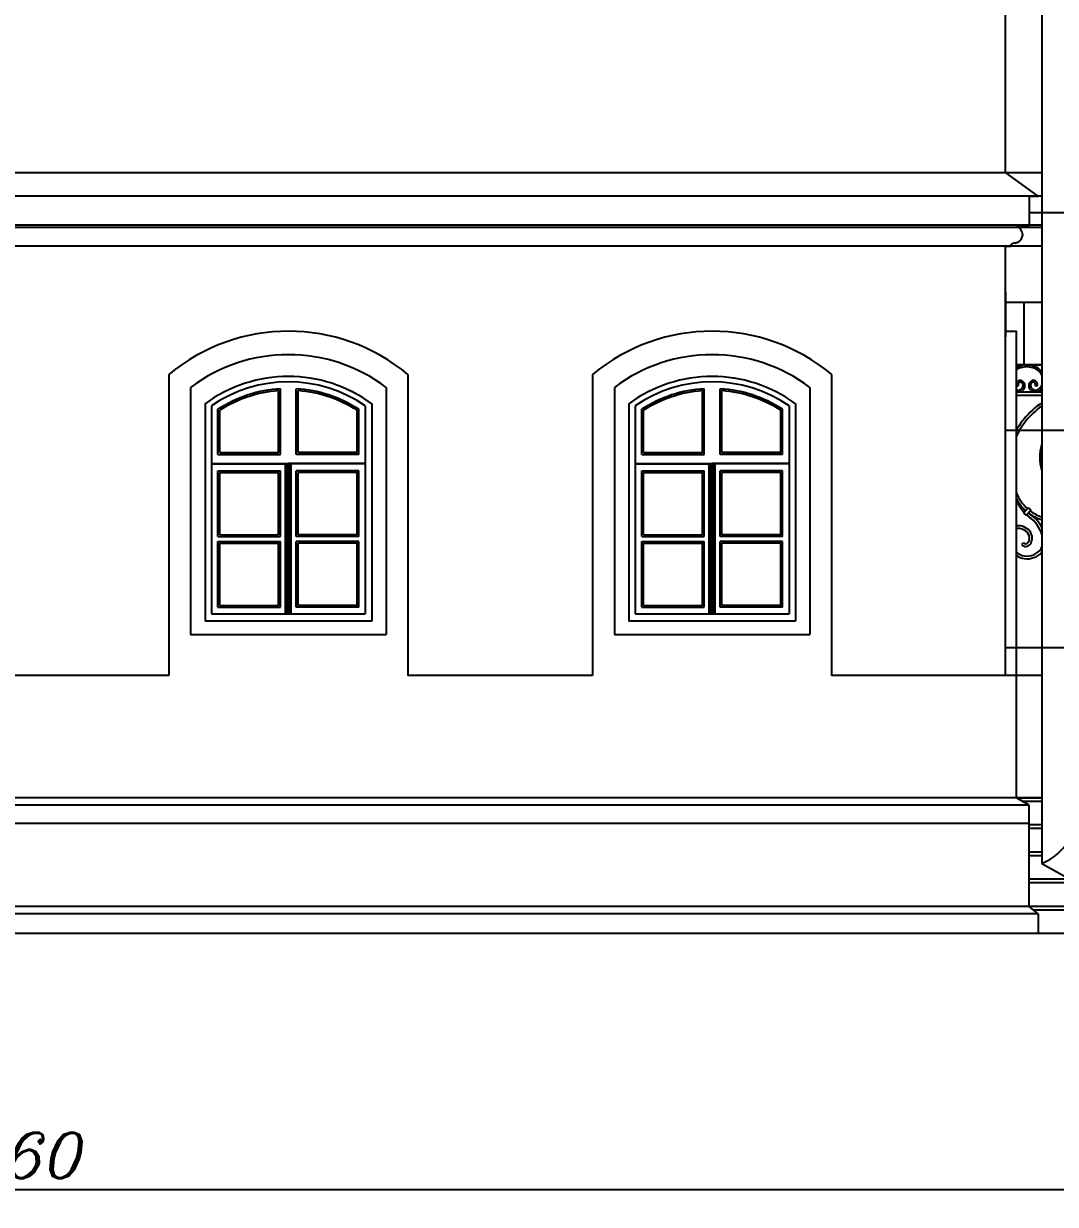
# Model space of a CAD drawing. Header units: millimetres. Extents: x 60 to 102290, y 34 to 65730.
# Drawn here: x 71849 to 77546, y 32532 to 39050 of the extents above; entities that cross this region are included whole.
import ezdxf

# ---------------------------------------------------------------- set-up
doc = ezdxf.new("R2010")
doc.units = ezdxf.units.MM
doc.layers.add('dim', color=4, linetype='Continuous')
doc.styles.add('GOST 2.304', font='romanc.shx', dxfattribs={"oblique": 15})
doc.dimstyles.new('SPDS', dxfattribs={"dimscale": 100, "dimtxt": 2.5, "dimasz": 1.5, "dimexe": 0.75, "dimexo": 0.625, "dimtad": 1, "dimdec": 0, "dimrnd": 0.001, "dimtxsty": 'GOST 2.304', "dimblk": 'ARCHTICK', "dimcen": 2.5, "dimdle": 0.75, "dimadec": 0, "dimazin": 2, "dimtfac": 0.75, "dimtdec": 0, "dimtmove": 1, "dimatfit": 3, "dimfxl": 1.25, "dimtolj": 1, "dimarcsym": 0})

# ---------------------------------------------------------------- blocks, each defined once
blk = doc.blocks.new('_ArchTick')
at = {"color": 0, "linetype": 'ByBlock', "const_width": 0.15}
blk.add_lwpolyline([(-0.5, -0.5), (0.5, 0.5)], dxfattribs=at)
blk = doc.blocks.new('*D3')
at = {"layer": 'Defpoints', "color": 0, "ltscale": 100, "transparency": 16777216}
for p in [(80600.6, 33697.9), (62640.6, 33679.6), (80600.6, 32615.3)]:
    blk.add_point(p, dxfattribs=at)
at = {"layer": 'dim', "color": 0, "lineweight": -2, "ltscale": 100, "transparency": 16777216}
for p, q in [((80600.6, 33635.4), (80600.6, 32540.3)), ((62640.6, 33617.1), (62640.6, 32540.3)), ((62565.6, 32615.3), (80675.6, 32615.3))]:
    blk.add_line(p, q, dxfattribs=at)
at = {"layer": 'dim', "color": 0, "lineweight": -2, "ltscale": 100, "transparency": 16777216, "xscale": 150, "yscale": 150, "zscale": 150, "rotation": 180}
blk.add_blockref('_ArchTick', (62640.6, 32615.3), dxfattribs=at)
at = {"layer": 'dim', "color": 0, "lineweight": -2, "ltscale": 100, "transparency": 16777216, "xscale": 150, "yscale": 150, "zscale": 150}
blk.add_blockref('_ArchTick', (80600.6, 32615.3), dxfattribs=at)
at = {"layer": 'dim', "color": 0, "ltscale": 100, "transparency": 16777216, "insert": (71620.6, 32802.8), "char_height": 250, "attachment_point": 5, "style": 'GOST 2.304'}
blk.add_mtext('\\A1;17960', dxfattribs=at)

msp = doc.modelspace()

# ---------------------------------------------------------------- linework, layer by layer
at = {"ltscale": 100}
for p, q in [((77270.5, 38227.8), (77270.5, 42436.8)), ((77470.5, 42368), (77470.5, 38276.8)), ((77470.5, 38276.8), (77470.5, 34880.8)), ((61940.6, 38227.8), (77470.5, 38227.8)), ((77450.5, 38096.9), (77270.5, 38227.8)), ((77470.5, 38096.9), (61940.6, 38096.9)), ((77400.5, 38096.9), (77270.5, 38096.9)), ((77400.5, 38096.9), (77450.5, 38096.9)), ((77400.5, 38096.9), (77400.5, 37936.9)), ((77620.5, 38004.3), (77400.5, 38004.3)), ((73114.2, 37936.9), (61810.6, 37936.9)), ((77470.5, 37936.9), (61810.6, 37936.9)), ((77470.5, 37936.9), (73061, 37936.9)), ((77335.5, 37936.9), (77400.5, 37936.9)), ((77400.5, 37936.9), (77335.5, 37936.8)), ((77335.5, 37936.8), (77335.5, 37926.8)), ((61875.6, 37926.8), (77470.5, 37926.8)), ((77470.5, 37821.8), (61940.6, 37821.8)), ((77270.5, 35451.9), (77270.5, 37821.8)), ((77270.5, 37821.8), (77300.5, 37821.8)), ((77270.5, 37569.5), (77270.5, 37321.2)), ((77470.8, 37510.8), (77270.8, 37510.8)), ((77270.8, 37510.8), (77270.8, 37414.4)), ((77270.5, 37351.9), (77330.5, 37351.9)), ((77270.8, 37351.9), (77330.8, 37351.9)), ((77270.8, 37351.9), (77330.8, 37351.9)), ((77330.5, 35451.9), (77330.5, 37351.9)), ((77330.8, 35451.9), (77330.8, 37351.9)), ((77330.8, 37166.1), (77470.8, 37166.1)), ((72650.5, 37112.7), (72650.5, 35451.9)), ((72650.8, 37113), (72650.8, 36886.9)), ((73970.5, 37112.7), (73970.5, 35451.9)), ((74990.5, 37112.7), (74990.5, 35451.9)), ((74990.8, 37113), (74990.8, 36886.9)), ((76310.5, 37112.7), (76310.5, 35451.9)), ((72770.5, 37041.9), (72770.5, 35676.9)), ((73850.5, 37041.9), (73850.5, 35676.9)), ((75110.5, 37041.9), (75110.5, 35676.9)), ((76190.5, 37041.9), (76190.5, 35676.9)), ((77470.8, 37016.1), (77330.8, 37016.1)), ((77330.8, 36806.4), (77330.8, 36996.1)), ((77470.8, 36996.1), (77330.8, 36996.1)), ((72850.5, 36951.9), (72850.5, 35751.9)), ((73770.5, 36951.9), (73770.5, 35751.9)), ((75190.5, 36951.9), (75190.5, 35751.9)), ((76110.5, 36951.9), (76110.5, 35751.9)), ((77620.5, 36804.3), (77270.5, 36804.3)), ((77330.8, 36458.5), (77330.8, 36772.8)), ((73770.5, 35751.9), (72850.5, 35751.9)), ((76110.5, 35751.9), (75190.5, 35751.9)), ((72770.5, 35676.9), (73850.5, 35676.9)), ((75110.5, 35676.9), (76190.5, 35676.9)), ((77620.5, 35604.4), (77270.5, 35604.4)), ((72650.5, 35451.9), (71500.5, 35451.9)), ((74990.5, 35451.9), (73970.5, 35451.9)), ((77270.5, 35451.9), (76310.5, 35451.9)), ((77470.5, 35451.9), (77270.5, 35451.9)), ((77330.5, 34776.9), (77330.5, 35451.9)), ((77470.5, 34880.8), (77470.5, 34414.1)), ((77470.5, 34776.9), (62794.9, 34776.9)), ((77400.5, 34736.6), (77330.5, 34776.9)), ((77330.5, 34776.9), (77470.5, 34776.9)), ((77400.5, 34736.6), (69480.2, 34736.6)), ((77400.5, 34176.9), (77400.5, 34736.6)), ((69480.2, 34636.9), (77400.5, 34636.9)), ((77470.5, 34626.9), (77400.5, 34626.9)), ((77470.5, 34476.9), (77400.5, 34476.9)), ((77470.5, 34414.1), (77716.9, 34276.9)), ((77627.1, 34326.9), (77400.5, 34326.9)), ((80585.5, 34176.9), (61810.6, 34176.9)), ((77450.5, 34136.7), (77400.5, 34176.9)), ((79670.5, 34176.9), (77400.5, 34176.9)), ((77450.5, 34136.7), (70680.2, 34136.7)), ((77450.5, 34136.7), (77450.5, 34026.9)), ((85311.4, 34026.9), (58787.7, 34026.9)), ((81220.5, 34026.9), (61760.6, 34026.9)), ((81170.5, 34026.9), (64095.3, 34026.9))]:
    msp.add_line(p, q, dxfattribs=at)
at = {"ltscale": 4}
for p, q in [((77370.8, 37510.8), (77370.8, 37166.1)), ((77330.8, 37150.3), (77330.8, 37166.1)), ((77470.8, 37166.1), (77330.8, 37166.1)), ((77330.8, 37062.4), (77330.8, 37138.5)), ((77470.8, 37090.7), (77470.3, 37090.7)), ((77470.3, 37090.7), (77470.3, 37070.7)), ((73256.5, 36681.9), (73256.5, 37023.8)), ((73266.5, 36671.9), (73266.5, 37034.5)), ((73354.5, 36671.9), (73354.5, 37034.5)), ((73364.5, 36681.9), (73364.5, 37023.8)), ((75596.5, 36681.9), (75596.5, 37023.8)), ((75606.5, 36671.9), (75606.5, 37034.5)), ((75694.5, 36671.9), (75694.5, 37034.5)), ((75704.5, 36681.9), (75704.5, 37023.8)), ((77330.4, 37048.5), (77340.1, 37050.9)), ((77330.8, 37027.4), (77330.8, 37048.5)), ((77445.9, 37048.5), (77436.2, 37050.9)), ((77470.8, 37070.7), (77470.3, 37070.7)), ((77330.8, 37016.1), (77330.8, 37017)), ((72885.5, 36939.9), (72885.5, 35791.9)), ((72921.5, 36671.9), (72921.5, 36920.7)), ((72931.5, 36681.9), (72931.5, 36915.2)), ((73689.5, 36681.9), (73689.5, 36915.2)), ((73699.5, 36671.9), (73699.5, 36920.7)), ((73735.5, 36939.9), (73735.5, 35791.9)), ((75225.5, 36939.9), (75225.5, 35791.9)), ((75261.5, 36671.9), (75261.5, 36920.7)), ((75271.5, 36681.9), (75271.5, 36915.2)), ((76029.5, 36681.9), (76029.5, 36915.2)), ((76039.5, 36671.9), (76039.5, 36920.7)), ((76075.5, 36939.9), (76075.5, 35791.9)), ((72921.5, 36671.9), (73266.5, 36671.9)), ((72931.5, 36681.9), (73256.5, 36681.9)), ((73699.5, 36671.9), (73354.5, 36671.9)), ((73689.5, 36681.9), (73364.5, 36681.9)), ((75261.5, 36671.9), (75606.5, 36671.9)), ((75271.5, 36681.9), (75596.5, 36681.9)), ((76039.5, 36671.9), (75694.5, 36671.9)), ((76029.5, 36681.9), (75704.5, 36681.9)), ((72885.5, 36620.9), (73310.5, 36620.9)), ((72885.5, 36618.9), (73310.5, 36618.9)), ((72921.5, 36217.9), (72921.5, 36581.9)), ((72921.5, 36581.9), (73266.5, 36581.9)), ((72931.5, 36227.9), (72931.5, 36571.9)), ((72931.5, 36571.9), (73256.5, 36571.9)), ((73256.5, 36227.9), (73256.5, 36571.9)), ((73266.5, 36217.9), (73266.5, 36581.9)), ((73294.5, 35791.9), (73294.5, 36618.9)), ((73299.6, 35791.9), (73299.6, 36618.9)), ((73305.5, 35791.9), (73305.5, 36618.9)), ((73735.5, 36620.9), (73310.5, 36620.9)), ((73735.5, 36618.9), (73310.5, 36618.9)), ((73315.5, 35791.9), (73315.5, 36618.9)), ((73321.4, 35791.9), (73321.4, 36618.9)), ((73326.5, 35791.9), (73326.5, 36618.9)), ((73354.5, 36217.9), (73354.5, 36581.9)), ((73699.5, 36581.9), (73354.5, 36581.9)), ((73364.5, 36227.9), (73364.5, 36571.9)), ((73689.5, 36571.9), (73364.5, 36571.9)), ((73689.5, 36227.9), (73689.5, 36571.9)), ((73699.5, 36217.9), (73699.5, 36581.9)), ((75225.5, 36620.9), (75650.5, 36620.9)), ((75225.5, 36618.9), (75650.5, 36618.9)), ((75261.5, 36217.9), (75261.5, 36581.9)), ((75261.5, 36581.9), (75606.5, 36581.9)), ((75271.5, 36227.9), (75271.5, 36571.9)), ((75271.5, 36571.9), (75596.5, 36571.9)), ((75596.5, 36227.9), (75596.5, 36571.9)), ((75606.5, 36217.9), (75606.5, 36581.9)), ((75634.5, 35791.9), (75634.5, 36618.9)), ((75639.6, 35791.9), (75639.6, 36618.9)), ((75645.5, 35791.9), (75645.5, 36618.9)), ((76075.5, 36620.9), (75650.5, 36620.9)), ((76075.5, 36618.9), (75650.5, 36618.9)), ((75655.5, 35791.9), (75655.5, 36618.9)), ((75661.4, 35791.9), (75661.4, 36618.9)), ((75666.5, 35791.9), (75666.5, 36618.9)), ((75694.5, 36217.9), (75694.5, 36581.9)), ((76039.5, 36581.9), (75694.5, 36581.9)), ((75704.5, 36227.9), (75704.5, 36571.9)), ((76029.5, 36571.9), (75704.5, 36571.9)), ((76029.5, 36227.9), (76029.5, 36571.9)), ((76039.5, 36217.9), (76039.5, 36581.9)), ((77330.5, 36289.1), (77330.5, 36417.6)), ((77330.8, 36277.2), (77330.8, 36420.6)), ((77394.9, 36376.4), (77370.7, 36347.9)), ((77394.9, 36376.4), (77410.2, 36363.4)), ((77370.7, 36347.9), (77386, 36334.9)), ((77410.2, 36363.4), (77386, 36334.9)), ((77330.8, 36134), (77330.8, 36262.5)), ((72921.5, 36217.9), (73266.5, 36217.9)), ((72921.5, 35827.9), (72921.5, 36191.9)), ((72921.5, 36191.9), (73266.5, 36191.9)), ((72931.5, 36227.9), (73256.5, 36227.9)), ((72931.5, 35837.9), (72931.5, 36181.9)), ((72931.5, 36181.9), (73256.5, 36181.9)), ((73256.5, 35837.9), (73256.5, 36181.9)), ((73266.5, 35827.9), (73266.5, 36191.9)), ((73699.5, 36217.9), (73354.5, 36217.9)), ((73354.5, 35827.9), (73354.5, 36191.9)), ((73699.5, 36191.9), (73354.5, 36191.9)), ((73689.5, 36227.9), (73364.5, 36227.9)), ((73364.5, 35837.9), (73364.5, 36181.9)), ((73689.5, 36181.9), (73364.5, 36181.9)), ((73689.5, 35837.9), (73689.5, 36181.9)), ((73699.5, 35827.9), (73699.5, 36191.9)), ((75261.5, 36217.9), (75606.5, 36217.9)), ((75261.5, 35827.9), (75261.5, 36191.9)), ((75261.5, 36191.9), (75606.5, 36191.9)), ((75271.5, 36227.9), (75596.5, 36227.9)), ((75271.5, 35837.9), (75271.5, 36181.9)), ((75271.5, 36181.9), (75596.5, 36181.9)), ((75596.5, 35837.9), (75596.5, 36181.9)), ((75606.5, 35827.9), (75606.5, 36191.9)), ((76039.5, 36217.9), (75694.5, 36217.9)), ((75694.5, 35827.9), (75694.5, 36191.9)), ((76039.5, 36191.9), (75694.5, 36191.9)), ((76029.5, 36227.9), (75704.5, 36227.9)), ((75704.5, 35837.9), (75704.5, 36181.9)), ((76029.5, 36181.9), (75704.5, 36181.9)), ((76029.5, 35837.9), (76029.5, 36181.9)), ((76039.5, 35827.9), (76039.5, 36191.9)), ((77370.2, 36184.1), (77358.8, 36174.4)), ((72885.5, 35791.9), (73735.5, 35791.9)), ((72921.5, 35827.9), (73266.5, 35827.9)), ((72931.5, 35837.9), (73256.5, 35837.9)), ((73699.5, 35827.9), (73354.5, 35827.9)), ((73689.5, 35837.9), (73364.5, 35837.9)), ((75225.5, 35791.9), (76075.5, 35791.9)), ((75261.5, 35827.9), (75606.5, 35827.9)), ((75271.5, 35837.9), (75596.5, 35837.9)), ((76039.5, 35827.9), (75694.5, 35827.9)), ((76029.5, 35837.9), (75704.5, 35837.9)), ((77470.5, 34756.9), (77365.3, 34756.9)), ((77470.5, 34606.9), (77400.5, 34606.9)), ((77470.5, 34456.9), (77400.5, 34456.9)), ((77663, 34306.9), (77400.5, 34306.9)), ((79670.5, 34156.9), (77425.4, 34156.9))]:
    msp.add_line(p, q, dxfattribs=at)
at = {"ltscale": 100}
for centre, radius, start, end in [((77320.4, 37884.3), 45.1, 289.57195, 70.42805), ((73310.8, 36321.9), 1030, 50.15027, 129.84973), ((75650.8, 36321.9), 1030, 50.15027, 129.84973), ((73310.8, 36321.9), 900, 53.13013, 126.86987), ((75650.8, 36321.9), 900, 53.13013, 126.86987), ((73310.5, 36321.9), 780, 53.86119, 126.13881), ((73310.8, 36321.9), 780, 53.86119, 126.13881), ((75650.5, 36321.9), 780, 53.86119, 126.13881), ((75650.8, 36321.9), 780, 53.86119, 126.13881), ((77362.6, 34690.8), 297, 291.3081, 330.27279)]:
    msp.add_arc(centre, radius, start, end, dxfattribs=at)
at = {"ltscale": 4}
for centre, radius, start, end in [((77376.8, 37070.1), 92.4, 110.90328, 119.86501), ((77413.1, 36953.4), 214.5, 98.32383, 108.81967), ((77414.1, 36949.9), 208.2, 99.02269, 108.78037), ((77388.2, 37106), 50, 82.31826, 97.68174), ((77363.3, 36953.4), 214.5, 71.18033, 81.67617), ((77362.3, 36950.1), 207.9, 71.21454, 80.9824), ((77399.6, 37070.1), 92.4, 39.54917, 69.09672), ((77376.9, 37070.1), 82.5, 111.13416, 123.95268), ((77399.5, 37070.1), 82.5, 34.54655, 68.86584), ((77388.4, 37080.7), 86.9, 18.53993, 24.59001), ((73310.5, 36321.9), 750, 55.48189, 124.51811), ((73311.8, 36317.6), 718.4, 93.61487, 122.90814), ((73311.8, 36317.3), 708.6, 94.47875, 122.46263), ((73309.2, 36317.6), 718.4, 57.09186, 86.38513), ((73309.2, 36317.3), 708.6, 57.53737, 85.52125), ((75650.5, 36321.9), 750, 55.48189, 124.51811), ((75651.8, 36317.6), 718.4, 93.61487, 122.90814), ((75651.8, 36317.3), 708.6, 94.47875, 122.46263), ((75649.2, 36317.6), 718.4, 57.09186, 86.38513), ((75649.2, 36317.3), 708.6, 57.53737, 85.52125), ((77355.7, 37054.7), 26.1, 120.43855, 193.95794), ((77339.4, 37054.1), 28, 252.23612, 308.53129), ((77339.4, 37054.1), 38, 256.99986, 306.22853), ((77355.7, 37054.7), 16.1, 120.43855, 193.95794), ((77353.3, 37059.8), 20.5, 56.28287, 121.80204), ((77353.4, 37059.5), 10.8, 61.98389, 122.57757), ((77346.1, 37051.1), 21.8, 299.58066, 55.30071), ((77346, 37051), 31.9, 299.84341, 54.02139), ((77430.4, 37051), 31.9, 125.97861, 240.15659), ((77430.3, 37051.1), 21.8, 124.69929, 240.41934), ((77423, 37059.8), 20.5, 58.19796, 123.71713), ((77437, 37054.1), 38, 233.77147, 321.59342), ((77423, 37059.5), 10.8, 57.42243, 118.01611), ((77437, 37054.1), 28, 231.46871, 320.86279), ((77420.7, 37054.7), 16.1, 346.04206, 59.56145), ((77420.7, 37054.7), 26.1, 346.04206, 59.56145), ((77417.2, 37076.6), 57.9, 315.91945, 337.89764), ((77414.3, 37079), 71.5, 317.29162, 322.23361), ((77734.6, 36570.8), 467.9, 124.31608, 140.57165), ((77735.3, 36570.1), 453.9, 125.6428, 140.58603), ((77663, 36623.3), 379.2, 139.82869, 151.14604), ((77663, 36623.3), 364.2, 139.82869, 155.77233), ((77700.3, 36656.3), 240.9, 163.71025, 196.90413), ((77605.1, 36680.5), 142.9, 160.09894, 162.30629), ((77637.6, 36650), 179.5, 200.78644, 201.69847), ((77542.5, 36543.4), 228.1, 201.86106, 228.56826), ((77542.5, 36543.4), 243.1, 209.44572, 228.63915), ((77532.7, 36499.8), 216.9, 201.43257, 223.02458), ((77532.7, 36499.8), 216.9, 228.3231, 232.40175), ((77542.5, 36543.4), 243.1, 233.35575, 252.84919), ((77291.8, 36175.6), 187.2, 16.16175, 54.5378), ((77542.5, 36543.4), 228.1, 233.59526, 251.68147), ((77291.8, 36175.6), 202.2, 27.68132, 54.5378), ((77340.2, 36191.9), 85.8, 40.11, 96.29318), ((77339, 36190.2), 72.8, 40.70564, 96.49584), ((77357, 36211.2), 45.7, 324.64877, 35.45701), ((77357.1, 36211.2), 60.6, 324.13003, 36.48387), ((77382, 36194.1), 30.4, 220.3832, 322.69213), ((77382, 36194.1), 15.4, 220.3832, 322.69213), ((77382, 36182.2), 70.3, 223.2392, 265.02816), ((77381.8, 36181.7), 84.7, 233.01154, 264.61143), ((77391.3, 36201.9), 106.1, 260.53795, 318.56009), ((77391.1, 36202.9), 92, 260.50772, 325.36508), ((77361.5, 36195.8), 114.6, 336.77138, 342.55324)]:
    msp.add_arc(centre, radius, start, end, dxfattribs=at)
at = {"ltscale": 100}
msp.add_open_spline([(77300.5, 37821.8), (77300.5, 37824.2), (77300.6, 37828), (77304.6, 37833.4), (77312.7, 37838.5), (77324, 37840), (77332.3, 37841.2), (77335.5, 37841.8)], degree=3, knots=[0, 0, 0, 0, 6.998526, 10.867022, 19.588192, 34.97275, 44.616566, 44.616566, 44.616566, 44.616566], dxfattribs=at)

# ---------------------------------------------------------------- dimensions: what is measured, and where the dimension line sits
at = {"layer": 'dim', "ltscale": 100}
dim = msp.add_linear_dim(base=(80600.6, 32615.3), p1=(62640.6, 33679.6), p2=(80600.6, 33697.9), dimstyle='SPDS', dxfattribs=at)
dim.commit()
dim.dimension.update_dxf_attribs({"geometry": '*D3', "text_midpoint": (71620.6, 32802.8)})

doc.saveas('drawing.dxf')
